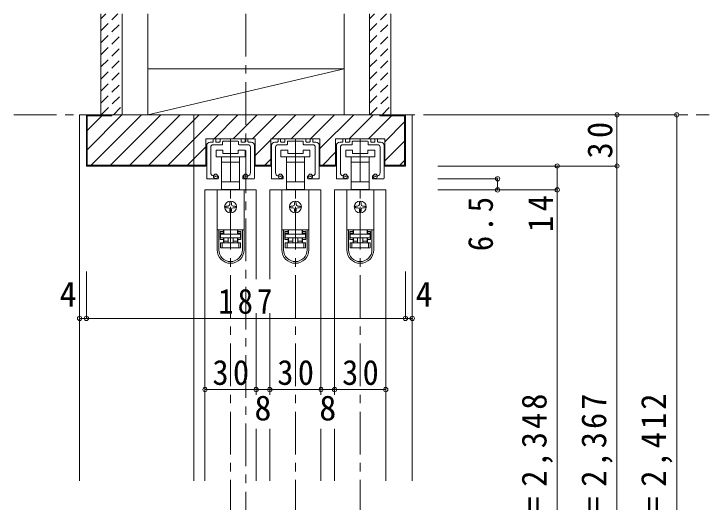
# Model space of a CAD drawing. Units: millimetres at full size, sheet at 1:5; details may follow other scales. Extents: x -957 to 993, y -689 to 708.
# Drawn here: x -507 to -99.5, y -220.5 to 65.6 of the extents above; entities that cross this region are included whole.
import ezdxf
from ezdxf.enums import TextEntityAlignment as Align

# ---------------------------------------------------------------- set-up
doc = ezdxf.new("R2010")
doc.units = ezdxf.units.MM
doc.header["$LTSCALE"] = 5
doc.header["$PDMODE"] = 32
doc.header["$PDSIZE"] = 2.5
doc.linetypes.add('CHAIN1', pattern=[8, 5, -1, 1, -1])
doc.linetypes.add('DASHED1', pattern=[1.8, 1.2, -0.6])
doc.layers.add('0-B_寸法', color=7, linetype='Continuous', lineweight=9)
doc.styles.add('ＭＳ ゴシック', font='')
doc.styles.get('ＭＳ ゴシック').set_extended_font_data('MS Gothic')

# ---------------------------------------------------------------- blocks, each defined once
blk = doc.blocks.new('01')
at = {"layer": '0-B_寸法'}
for p, q in [((-12, 5.72), (-10.45, 5.72)), ((-10.15, 6.02), (-10.15, 7.42)), ((-10.15, 4.22), (-4.95, 4.22)), ((-8.95, 7.72), (-9.85, 7.72)), ((-8.65, 6.02), (-8.65, 7.42)), ((-6.45, 5.72), (-8.35, 5.72)), ((-6.15, 7.42), (-6.15, 6.02)), ((-5.85, 7.72), (5.85, 7.72)), ((-4.65, 4.52), (-4.65, 5.92)), ((-4.35, 6.22), (-0.3, 6.22)), ((0, 6.52), (-0.3, 6.22)), ((0, 6.52), (0.3, 6.22)), ((4.35, 6.22), (0.3, 6.22)), ((4.65, 4.52), (4.65, 5.92)), ((10.15, 4.22), (4.95, 4.22)), ((6.15, 7.42), (6.15, 6.02)), ((6.45, 5.72), (8.35, 5.72)), ((8.65, 6.02), (8.65, 7.42)), ((8.95, 7.72), (9.85, 7.72)), ((10.15, 6.02), (10.15, 7.42)), ((12, 5.72), (10.45, 5.72)), ((-14, 3.72), (-14, -15.48)), ((-11.65, 2.72), (-11.65, -12.157)), ((11.65, 2.72), (11.65, -12.157)), ((14, 3.72), (14, -15.48)), ((-13.7, -15.78), (-7.45, -15.78)), ((-7.15, -15.48), (-7.15, -14.405)), ((7.15, -15.48), (7.15, -14.405)), ((13.7, -15.78), (7.45, -15.78))]:
    blk.add_line(p, q, dxfattribs=at)
for centre, radius, start, end in [((-12, 3.72), 2, 90, 180), ((-10.15, 2.72), 1.5, 90, 180), ((-10.45, 6.02), 0.3, 270, 0), ((-9.85, 7.42), 0.3, 90, 180), ((-8.95, 7.42), 0.3, 0, 90), ((-8.35, 6.02), 0.3, 180, 270), ((-6.45, 6.02), 0.3, 270, 0), ((-5.85, 7.42), 0.3, 90, 180), ((-4.95, 4.52), 0.3, 270, 0), ((-4.35, 5.92), 0.3, 90, 180), ((4.35, 5.92), 0.3, 0, 90), ((4.95, 4.52), 0.3, 180, 270), ((5.85, 7.42), 0.3, 0, 90), ((6.45, 6.02), 0.3, 180, 270), ((8.35, 6.02), 0.3, 270, 0), ((8.95, 7.42), 0.3, 90, 180), ((9.85, 7.42), 0.3, 0, 90), ((10.45, 6.02), 0.3, 180, 270), ((10.15, 2.72), 1.5, 0, 90), ((12, 3.72), 2, 0, 90), ((-9.65, -12.157), 2, 180, 253.54075), ((9.65, -12.157), 2, 286.45925, 0), ((-13.7, -15.48), 0.3, 180, 270), ((-8.8, -9.28), 5, 253.54075, 284.75682), ((-7.45, -14.405), 0.3, 0, 104.75682), ((-7.45, -15.48), 0.3, 270, 0), ((7.45, -14.405), 0.3, 75.24318, 180), ((7.45, -15.48), 0.3, 180, 270), ((8.8, -9.28), 5, 255.24318, 286.45925), ((13.7, -15.48), 0.3, 270, 0)]:
    blk.add_arc(centre, radius, start, end, dxfattribs=at)
for p in [(-8.8, -14.28), (8.8, -14.28)]:
    blk.add_point(p, dxfattribs=at)

msp = doc.modelspace()

# ---------------------------------------------------------------- linework, layer by layer
at = {"layer": '0-B_寸法'}
for p, q in [((-456.004, 65.558), (-456.004, 6.407)), ((-443.504, 65.558), (-443.504, 6.407)), ((-428.504, 65.558), (-428.504, 6.407)), ((-313.504, 6.407), (-313.504, 65.558)), ((-298.504, 65.558), (-298.504, 6.407)), ((-286.004, 65.558), (-286.004, 6.407)), ((-313.504, 33.407), (-428.504, 33.407)), ((-428.504, 6.407), (-313.504, 33.407)), ((-468.504, 6.407), (-464.504, 6.407)), ((-468.504, 6.407), (-468.504, -208.094)), ((-464.004, -14.019), (-443.647, 6.338)), ((-464.004, 5.907), (-464.004, -23.093)), ((-464.004, -2.706), (-455.392, 5.907)), ((-461.764, -23.093), (-432.264, 6.407)), ((-456.004, 6.407), (-443.504, 6.407)), ((-450.451, -23.093), (-420.951, 6.407)), ((-439.137, -23.093), (-409.637, 6.407)), ((-428.504, 6.407), (-313.504, 6.407)), ((-427.823, -23.093), (-398.323, 6.407)), ((-416.51, -23.093), (-387.01, 6.407)), ((-401.504, 6.407), (-401.504, -208.094)), ((-389.696, -7.593), (-375.696, 6.407)), ((-378.382, -7.593), (-364.382, 6.407)), ((-367.069, -7.593), (-353.069, 6.407)), ((-355.755, -7.593), (-341.755, 6.407)), ((-344.441, -7.593), (-330.441, 6.407)), ((-333.127, -7.593), (-319.127, 6.407)), ((-327.604, -13.384), (-307.814, 6.407)), ((-310.5, -7.593), (-296.5, 6.407)), ((-299.186, -7.593), (-285.686, 5.907)), ((-298.504, 6.407), (-286.004, 6.407)), ((-292.504, 5.907), (-292.504, 6.407)), ((-278.004, 5.907), (-292.504, 5.907)), ((-278.004, -23.093), (-278.004, 5.907)), ((-277.504, -23.593), (-277.504, 6.407)), ((-118.504, 6.407), (-258.504, 6.407)), ((-153.504, -428.593), (-153.504, 6.407)), ((-118.504, 6.407), (-118.504, -443.593)), ((-289.604, -9.325), (-278.004, 2.275)), ((-394.404, -23.593), (-394.404, -7.593)), ((-394.404, -7.593), (-365.604, -7.593)), ((-365.604, -23.593), (-365.604, -7.593)), ((-356.404, -7.593), (-327.604, -7.593)), ((-356.404, -23.593), (-356.404, -7.593)), ((-327.604, -23.593), (-327.604, -7.593)), ((-318.404, -7.593), (-289.604, -7.593)), ((-289.604, -23.593), (-289.604, -7.593)), ((-365.604, -17.443), (-356.404, -8.243)), ((-289.604, -20.639), (-278.004, -9.039)), ((-405.196, -23.093), (-394.404, -12.302)), ((-388.504, -14.293), (-388.504, -18.293)), ((-384.504, -14.293), (-388.504, -14.293)), ((-384.504, -16.293), (-384.504, -14.293)), ((-375.504, -16.293), (-384.504, -16.293)), ((-375.504, -14.293), (-375.504, -16.293)), ((-371.504, -14.293), (-375.504, -14.293)), ((-371.504, -18.293), (-371.504, -14.293)), ((-350.504, -14.293), (-350.504, -18.293)), ((-346.504, -14.293), (-350.504, -14.293)), ((-346.504, -16.293), (-346.504, -14.293)), ((-337.504, -16.293), (-346.504, -16.293)), ((-337.504, -14.293), (-337.504, -16.293)), ((-333.504, -14.293), (-337.504, -14.293)), ((-333.504, -18.293), (-333.504, -14.293)), ((-326, -23.093), (-318.404, -15.498)), ((-312.504, -14.293), (-312.504, -18.293)), ((-308.504, -14.293), (-312.504, -14.293)), ((-308.504, -16.293), (-308.504, -14.293)), ((-299.504, -16.293), (-308.504, -16.293)), ((-299.504, -14.293), (-299.504, -16.293)), ((-295.504, -14.293), (-299.504, -14.293)), ((-295.504, -18.293), (-295.504, -14.293)), ((-388.504, -18.293), (-380.004, -18.293)), ((-385.254, -18.293), (-385.254, -21.293)), ((-380.004, -18.293), (-371.504, -18.293)), ((-374.754, -21.293), (-374.754, -18.293)), ((-359.941, -23.093), (-356.404, -19.556)), ((-350.504, -18.293), (-342.004, -18.293)), ((-347.254, -18.293), (-347.254, -21.293)), ((-342.004, -18.293), (-333.504, -18.293)), ((-336.754, -21.293), (-336.754, -18.293)), ((-312.504, -18.293), (-304.004, -18.293)), ((-309.254, -18.293), (-309.254, -21.293)), ((-304.004, -18.293), (-295.504, -18.293)), ((-298.754, -21.293), (-298.754, -18.293)), ((-280.745, -23.093), (-278.004, -20.352)), ((-464.504, -23.593), (-394.404, -23.593)), ((-464.004, -23.093), (-394.404, -23.093)), ((-385.254, -21.293), (-385.254, -32.893)), ((-385.254, -21.293), (-380.004, -21.293)), ((-380.004, -21.293), (-374.754, -21.293)), ((-374.754, -32.893), (-374.754, -21.293)), ((-365.604, -23.093), (-356.404, -23.093)), ((-365.604, -23.593), (-356.404, -23.593)), ((-347.254, -21.293), (-347.254, -32.893)), ((-347.254, -21.293), (-342.004, -21.293)), ((-342.004, -21.293), (-336.754, -21.293)), ((-336.754, -32.893), (-336.754, -21.293)), ((-327.604, -23.093), (-318.404, -23.093)), ((-309.254, -21.293), (-309.254, -32.893)), ((-309.254, -21.293), (-304.004, -21.293)), ((-304.004, -21.293), (-298.754, -21.293)), ((-298.754, -32.893), (-298.754, -21.293)), ((-289.604, -23.093), (-278.004, -23.093)), ((-289.604, -23.593), (-277.504, -23.593)), ((-153.504, -23.593), (-258.504, -23.593)), ((-223.504, -31.093), (-258.504, -31.093)), ((-223.504, -31.093), (-223.504, -37.593)), ((-385.254, -32.893), (-385.254, -37.293)), ((-380.004, -32.893), (-385.254, -32.893)), ((-374.754, -32.893), (-380.004, -32.893)), ((-374.754, -37.293), (-374.754, -32.893)), ((-347.254, -32.893), (-347.254, -37.293)), ((-342.004, -32.893), (-347.254, -32.893)), ((-336.754, -32.893), (-342.004, -32.893)), ((-336.754, -37.293), (-336.754, -32.893)), ((-309.254, -32.893), (-309.254, -37.293)), ((-304.004, -32.893), (-309.254, -32.893)), ((-298.754, -32.893), (-304.004, -32.893)), ((-298.754, -37.293), (-298.754, -32.893)), ((-395.004, -37.593), (-395.004, -208.094)), ((-395.004, -37.593), (-365.004, -37.593)), ((-387.904, -37.593), (-387.904, -60.893)), ((-372.104, -37.593), (-387.904, -37.593)), ((-385.254, -37.293), (-384.004, -37.293)), ((-376.004, -37.593), (-376.004, -37.293)), ((-376.004, -37.293), (-374.754, -37.293)), ((-372.104, -37.593), (-372.104, -60.893)), ((-365.004, -37.593), (-365.004, -89.898)), ((-357.004, -37.593), (-357.004, -89.898)), ((-357.004, -37.593), (-327.004, -37.593)), ((-349.904, -37.593), (-349.904, -60.893)), ((-334.104, -37.593), (-349.904, -37.593)), ((-347.254, -37.293), (-346.004, -37.293)), ((-338.004, -37.593), (-338.004, -37.293)), ((-338.004, -37.293), (-336.754, -37.293)), ((-334.104, -37.593), (-334.104, -60.893)), ((-327.004, -37.593), (-327.004, -157.594)), ((-319.004, -37.593), (-319.004, -157.594)), ((-319.004, -37.593), (-289.004, -37.593)), ((-311.904, -37.593), (-311.904, -60.893)), ((-296.104, -37.593), (-311.904, -37.593)), ((-309.254, -37.293), (-308.004, -37.293)), ((-300.004, -37.593), (-300.004, -37.293)), ((-300.004, -37.293), (-298.754, -37.293)), ((-296.104, -37.593), (-296.104, -60.893)), ((-289.004, -37.593), (-289.004, -208.094)), ((-188.504, -37.593), (-258.504, -37.593)), ((-381.504, -47.093), (-382.504, -47.093)), ((-382.504, -48.093), (-381.504, -48.093)), ((-380.504, -45.093), (-380.504, -46.093)), ((-379.504, -46.093), (-379.504, -45.093)), ((-377.504, -47.093), (-378.504, -47.093)), ((-378.504, -48.093), (-377.504, -48.093)), ((-343.504, -47.093), (-344.504, -47.093)), ((-344.504, -48.093), (-343.504, -48.093)), ((-342.504, -45.093), (-342.504, -46.093)), ((-341.504, -46.093), (-341.504, -45.093)), ((-339.504, -47.093), (-340.504, -47.093)), ((-340.504, -48.093), (-339.504, -48.093)), ((-305.504, -47.093), (-306.504, -47.093)), ((-306.504, -48.093), (-305.504, -48.093)), ((-304.504, -45.093), (-304.504, -46.093)), ((-303.504, -46.093), (-303.504, -45.093)), ((-301.504, -47.093), (-302.504, -47.093)), ((-302.504, -48.093), (-301.504, -48.093)), ((-380.504, -49.093), (-380.504, -50.093)), ((-379.504, -50.093), (-379.504, -49.093)), ((-342.504, -49.093), (-342.504, -50.093)), ((-341.504, -50.093), (-341.504, -49.093)), ((-304.504, -49.093), (-304.504, -50.093)), ((-303.504, -50.093), (-303.504, -49.093)), ((-387.904, -60.893), (-387.904, -60.993)), ((-372.104, -60.893), (-387.904, -60.893)), ((-387.904, -60.993), (-387.904, -72.693)), ((-386.904, -60.993), (-387.904, -60.993)), ((-386.904, -72.693), (-386.904, -60.993)), ((-384.204, -60.993), (-386.904, -60.993)), ((-384.904, -60.993), (-384.904, -60.893)), ((-384.204, -60.993), (-384.204, -61.993)), ((-384.004, -63.093), (-384.004, -60.893)), ((-376.004, -60.893), (-376.004, -63.093)), ((-375.804, -61.993), (-375.804, -60.993)), ((-373.104, -60.993), (-375.804, -60.993)), ((-375.104, -60.893), (-375.104, -60.993)), ((-372.104, -60.893), (-372.104, -60.993)), ((-372.104, -72.693), (-372.104, -60.993)), ((-349.904, -60.893), (-349.904, -60.993)), ((-334.104, -60.893), (-349.904, -60.893)), ((-349.904, -60.993), (-349.904, -72.693)), ((-348.904, -60.993), (-349.904, -60.993)), ((-348.904, -72.693), (-348.904, -60.993)), ((-346.204, -60.993), (-348.904, -60.993)), ((-346.904, -60.993), (-346.904, -60.893)), ((-346.204, -60.993), (-346.204, -61.993)), ((-346.004, -63.093), (-346.004, -60.893)), ((-338.004, -60.893), (-338.004, -63.093)), ((-337.804, -61.993), (-337.804, -60.993)), ((-335.104, -60.993), (-337.804, -60.993)), ((-337.104, -60.893), (-337.104, -60.993)), ((-334.104, -60.893), (-334.104, -60.993)), ((-334.104, -72.693), (-334.104, -60.993)), ((-311.904, -60.893), (-311.904, -60.993)), ((-296.104, -60.893), (-311.904, -60.893)), ((-311.904, -60.993), (-311.904, -72.693)), ((-310.904, -60.993), (-311.904, -60.993)), ((-310.904, -72.693), (-310.904, -60.993)), ((-308.204, -60.993), (-310.904, -60.993)), ((-308.904, -60.993), (-308.904, -60.893)), ((-308.204, -60.993), (-308.204, -61.993)), ((-308.004, -63.093), (-308.004, -60.893)), ((-300.004, -60.893), (-300.004, -63.093)), ((-299.804, -61.993), (-299.804, -60.993)), ((-297.104, -60.993), (-299.804, -60.993)), ((-299.104, -60.893), (-299.104, -60.993)), ((-296.104, -60.893), (-296.104, -60.993)), ((-296.104, -72.693), (-296.104, -60.993)), ((-386.104, -61.993), (-384.204, -61.993)), ((-386.104, -61.993), (-386.104, -66.693)), ((-384.204, -62.993), (-386.104, -62.993)), ((-384.004, -63.093), (-385.904, -63.093)), ((-385.904, -63.093), (-385.904, -63.593)), ((-384.204, -61.993), (-384.204, -62.993)), ((-374.104, -63.093), (-376.004, -63.093)), ((-375.804, -61.993), (-373.904, -61.993)), ((-374.104, -63.593), (-374.104, -63.093)), ((-373.904, -66.693), (-373.904, -61.993)), ((-348.104, -61.993), (-346.204, -61.993)), ((-348.104, -61.993), (-348.104, -66.693)), ((-346.204, -62.993), (-348.104, -62.993)), ((-346.004, -63.093), (-347.904, -63.093)), ((-347.904, -63.093), (-347.904, -63.593)), ((-346.204, -61.993), (-346.204, -62.993)), ((-336.104, -63.093), (-338.004, -63.093)), ((-337.804, -61.993), (-335.904, -61.993)), ((-336.104, -63.593), (-336.104, -63.093)), ((-335.904, -66.693), (-335.904, -61.993)), ((-310.104, -61.993), (-308.204, -61.993)), ((-310.104, -61.993), (-310.104, -66.693)), ((-308.204, -62.993), (-310.104, -62.993)), ((-308.004, -63.093), (-309.904, -63.093)), ((-309.904, -63.093), (-309.904, -63.593)), ((-308.204, -61.993), (-308.204, -62.993)), ((-298.104, -63.093), (-300.004, -63.093)), ((-299.804, -61.993), (-297.904, -61.993)), ((-298.104, -63.593), (-298.104, -63.093)), ((-297.904, -66.693), (-297.904, -61.993)), ((-384.204, -66.693), (-386.104, -66.693)), ((-385.904, -71.593), (-385.904, -68.593)), ((-385.904, -68.593), (-384.904, -68.593)), ((-384.904, -68.593), (-384.904, -71.593)), ((-384.904, -68.593), (-375.104, -68.593)), ((-384.204, -66.693), (-384.204, -68.593)), ((-384.004, -67.593), (-384.004, -65.593)), ((-384.004, -67.593), (-381.504, -67.593)), ((-384.004, -68.593), (-384.004, -67.593)), ((-381.504, -65.593), (-381.504, -68.593)), ((-378.504, -65.593), (-378.504, -68.593)), ((-376.004, -65.593), (-376.004, -67.593)), ((-375.804, -65.693), (-373.904, -65.693)), ((-375.804, -66.693), (-375.804, -65.693)), ((-375.804, -68.593), (-375.804, -66.693)), ((-373.904, -66.693), (-375.804, -66.693)), ((-375.104, -71.593), (-375.104, -68.593)), ((-375.104, -68.593), (-374.104, -68.593)), ((-374.104, -68.593), (-374.104, -71.593)), ((-346.204, -66.693), (-348.104, -66.693)), ((-347.904, -71.593), (-347.904, -68.593)), ((-347.904, -68.593), (-346.904, -68.593)), ((-346.904, -68.593), (-346.904, -71.593)), ((-346.904, -68.593), (-337.104, -68.593)), ((-346.204, -66.693), (-346.204, -68.593)), ((-346.004, -67.593), (-346.004, -65.593)), ((-346.004, -67.593), (-343.504, -67.593)), ((-346.004, -68.593), (-346.004, -67.593)), ((-343.504, -65.593), (-343.504, -68.593)), ((-340.504, -65.593), (-340.504, -68.593)), ((-338.004, -65.593), (-338.004, -67.593)), ((-337.804, -65.693), (-335.904, -65.693)), ((-337.804, -66.693), (-337.804, -65.693)), ((-337.804, -68.593), (-337.804, -66.693)), ((-335.904, -66.693), (-337.804, -66.693)), ((-337.104, -71.593), (-337.104, -68.593)), ((-337.104, -68.593), (-336.104, -68.593)), ((-336.104, -68.593), (-336.104, -71.593)), ((-308.204, -66.693), (-310.104, -66.693)), ((-309.904, -71.593), (-309.904, -68.593)), ((-309.904, -68.593), (-308.904, -68.593)), ((-308.904, -68.593), (-308.904, -71.593)), ((-308.904, -68.593), (-299.104, -68.593)), ((-308.204, -66.693), (-308.204, -68.593)), ((-308.004, -67.593), (-308.004, -65.593)), ((-308.004, -67.593), (-305.504, -67.593)), ((-308.004, -68.593), (-308.004, -67.593)), ((-305.504, -65.593), (-305.504, -68.593)), ((-302.504, -65.593), (-302.504, -68.593)), ((-300.004, -65.593), (-300.004, -67.593)), ((-299.804, -65.693), (-297.904, -65.693)), ((-299.804, -66.693), (-299.804, -65.693)), ((-299.804, -68.593), (-299.804, -66.693)), ((-297.904, -66.693), (-299.804, -66.693)), ((-299.104, -71.593), (-299.104, -68.593)), ((-299.104, -68.593), (-298.104, -68.593)), ((-298.104, -68.593), (-298.104, -71.593)), ((-384.904, -71.593), (-385.904, -71.593)), ((-375.104, -71.593), (-384.904, -71.593)), ((-374.104, -71.593), (-375.104, -71.593)), ((-346.904, -71.593), (-347.904, -71.593)), ((-337.104, -71.593), (-346.904, -71.593)), ((-336.104, -71.593), (-337.104, -71.593)), ((-308.904, -71.593), (-309.904, -71.593)), ((-299.104, -71.593), (-308.904, -71.593)), ((-298.104, -71.593), (-299.104, -71.593)), ((-464.504, -112.898), (-464.504, -85.339)), ((-277.504, -112.898), (-277.504, -85.339)), ((-365.004, -109.898), (-365.004, -157.594)), ((-357.004, -109.898), (-357.004, -157.594)), ((-464.504, -112.898), (-277.504, -112.898)), ((-395.004, -154.594), (-365.004, -154.594)), ((-365.004, -154.594), (-357.004, -154.594)), ((-357.004, -154.594), (-327.004, -154.594)), ((-327.004, -154.594), (-319.004, -154.594)), ((-319.004, -154.594), (-289.004, -154.594)), ((-365.004, -177.594), (-365.004, -208.094)), ((-357.004, -177.594), (-357.004, -208.094)), ((-327.004, -177.594), (-327.004, -208.094)), ((-319.004, -177.594), (-319.004, -208.094))]:
    msp.add_line(p, q, dxfattribs=at)
at = {"layer": '0-B_寸法', "linetype": 'DASHED1'}
for p, q in [((-456.004, 62.757), (-453.204, 65.558)), ((-456.004, 55.686), (-446.132, 65.558)), ((-298.504, 62.757), (-295.704, 65.558)), ((-298.504, 55.686), (-288.632, 65.558)), ((-456.004, 48.615), (-443.504, 61.115)), ((-298.504, 48.615), (-286.004, 61.115)), ((-456.004, 41.544), (-443.504, 54.044)), ((-298.504, 41.544), (-286.004, 54.044)), ((-456.004, 34.473), (-443.504, 46.973)), ((-298.504, 34.473), (-286.004, 46.973)), ((-456.004, 27.402), (-443.504, 39.902)), ((-298.504, 27.402), (-286.004, 39.902)), ((-456.004, 20.331), (-443.504, 32.831)), ((-298.504, 20.331), (-286.004, 32.831)), ((-456.004, 13.26), (-443.504, 25.76)), ((-298.504, 13.26), (-286.004, 25.76)), ((-455.786, 6.407), (-443.504, 18.689)), ((-298.286, 6.407), (-286.004, 18.689)), ((-448.715, 6.407), (-443.504, 11.618)), ((-291.215, 6.407), (-286.004, 11.618))]:
    msp.add_line(p, q, dxfattribs=at)
at = {"layer": '0-B_寸法', "linetype": 'CHAIN1'}
for p, q in [((-371.004, 65.558), (-371.004, -453.593)), ((-507.004, 6.407), (-99.504, 6.407)), ((-380.004, -7.593), (-380.004, -443.593)), ((-342.004, -7.593), (-342.004, -443.593)), ((-304.004, -7.593), (-304.004, -443.593))]:
    msp.add_line(p, q, dxfattribs=at)
at = {"layer": '0-B_寸法', "color": 4}
for p, q in [((-468.504, -112.898), (-468.504, -85.339)), ((-464.504, -112.898), (-464.504, -85.339)), ((-277.504, -112.898), (-277.504, -85.339)), ((-273.504, -112.898), (-273.504, -85.339)), ((-468.504, -112.898), (-464.504, -112.898)), ((-277.504, -112.898), (-273.504, -112.898))]:
    msp.add_line(p, q, dxfattribs=at)
at = {"layer": '0-B_寸法'}
for points in [[(-277.504, 6.407), (-464.504, 6.407), (-464.504, -23.593)], [(-449.504, 6.407), (-449.504, 5.907), (-464.004, 5.907)], [(-277.504, 6.407), (-273.504, 6.407), (-273.504, -208.094)], [(-327.604, -23.593), (-318.404, -23.593), (-318.404, -7.593)], [(-188.504, -23.593), (-188.504, -423.594), (-258.504, -423.594)], [(-376.004, -37.293), (-384.004, -37.293), (-384.004, -37.593)], [(-338.004, -37.293), (-346.004, -37.293), (-346.004, -37.593)], [(-300.004, -37.293), (-308.004, -37.293), (-308.004, -37.593)], [(-372.104, -60.993), (-373.104, -60.993), (-373.104, -72.693)], [(-334.104, -60.993), (-335.104, -60.993), (-335.104, -72.693)], [(-296.104, -60.993), (-297.104, -60.993), (-297.104, -72.693)], [(-373.904, -62.993), (-375.804, -62.993), (-375.804, -61.993)], [(-335.904, -62.993), (-337.804, -62.993), (-337.804, -61.993)], [(-297.904, -62.993), (-299.804, -62.993), (-299.804, -61.993)], [(-386.104, -65.693), (-384.204, -65.693), (-384.204, -66.693)], [(-378.504, -67.593), (-376.004, -67.593), (-376.004, -68.593)], [(-348.104, -65.693), (-346.204, -65.693), (-346.204, -66.693)], [(-340.504, -67.593), (-338.004, -67.593), (-338.004, -68.593)], [(-310.104, -65.693), (-308.204, -65.693), (-308.204, -66.693)], [(-302.504, -67.593), (-300.004, -67.593), (-300.004, -68.593)]]:
    msp.add_lwpolyline(points, dxfattribs=at)
for points in [[(-374.104, -65.593), (-385.904, -65.593), (-385.904, -63.593), (-374.104, -63.593)], [(-336.104, -65.593), (-347.904, -65.593), (-347.904, -63.593), (-336.104, -63.593)], [(-298.104, -65.593), (-309.904, -65.593), (-309.904, -63.593), (-298.104, -63.593)]]:
    msp.add_lwpolyline(points, close=True, dxfattribs=at)
for centre in [(-380.004, -47.593), (-342.004, -47.593), (-304.004, -47.593)]:
    msp.add_circle(centre, 3.5, dxfattribs=at)
for centre, radius, start, end in [((-380.004, -45.093), 0.5, 90, 180), ((-380.004, -45.093), 0.5, 0, 90), ((-342.004, -45.093), 0.5, 90, 180), ((-342.004, -45.093), 0.5, 0, 90), ((-304.004, -45.093), 0.5, 90, 180), ((-304.004, -45.093), 0.5, 0, 90), ((-382.504, -47.593), 0.5, 90, 180), ((-382.504, -47.593), 0.5, 180, 270), ((-381.504, -46.093), 1, 270, 0), ((-381.504, -49.093), 1, 0, 90), ((-378.504, -46.093), 1, 180, 270), ((-378.504, -49.093), 1, 90, 180), ((-377.504, -47.593), 0.5, 0, 90), ((-377.504, -47.593), 0.5, 270, 0), ((-344.504, -47.593), 0.5, 90, 180), ((-344.504, -47.593), 0.5, 180, 270), ((-343.504, -46.093), 1, 270, 0), ((-343.504, -49.093), 1, 0, 90), ((-340.504, -46.093), 1, 180, 270), ((-340.504, -49.093), 1, 90, 180), ((-339.504, -47.593), 0.5, 0, 90), ((-339.504, -47.593), 0.5, 270, 0), ((-306.504, -47.593), 0.5, 90, 180), ((-306.504, -47.593), 0.5, 180, 270), ((-305.504, -46.093), 1, 270, 0), ((-305.504, -49.093), 1, 0, 90), ((-302.504, -46.093), 1, 180, 270), ((-302.504, -49.093), 1, 90, 180), ((-301.504, -47.593), 0.5, 0, 90), ((-301.504, -47.593), 0.5, 270, 0), ((-380.004, -50.093), 0.5, 180, 270), ((-380.004, -50.093), 0.5, 270, 0), ((-342.004, -50.093), 0.5, 180, 270), ((-342.004, -50.093), 0.5, 270, 0), ((-304.004, -50.093), 0.5, 180, 270), ((-304.004, -50.093), 0.5, 270, 0), ((-380.004, -72.693), 7.9, 180, 0), ((-380.004, -72.693), 6.9, 180, 0), ((-342.004, -72.693), 7.9, 180, 0), ((-342.004, -72.693), 6.9, 180, 0), ((-304.004, -72.693), 7.9, 180, 0), ((-304.004, -72.693), 6.9, 180, 0)]:
    msp.add_arc(centre, radius, start, end, dxfattribs=at)
for p in [(-153.504, 6.407), (-118.504, 6.407), (-188.504, -23.593), (-153.504, -23.593), (-223.504, -31.093), (-223.504, -37.593), (-188.504, -37.593), (-468.504, -112.898), (-464.504, -112.898), (-277.504, -112.898), (-273.504, -112.898), (-395.004, -154.594), (-365.004, -154.594), (-357.004, -154.594), (-327.004, -154.594), (-319.004, -154.594), (-289.004, -154.594)]:
    msp.add_point(p, dxfattribs=at)

# ---------------------------------------------------------------- block references
for p in [(-380.004, -15.313), (-342.004, -15.313), (-304.004, -15.313)]:
    msp.add_blockref('01', p, dxfattribs=at)

# ---------------------------------------------------------------- texts
at = {"layer": '0-B_寸法', "style": 'ＭＳ ゴシック'}
for s, p in [('4', (-480.273, -110.398)), ('4', (-271.533, -110.398)), ('8', (-366.004, -177.094)), ('8', (-328.004, -177.094))]:
    msp.add_text(s, height=14.66, dxfattribs=at).set_placement(p, align=Align.BOTTOM_LEFT)
at = {"layer": '0-B_寸法', "char_height": 14.66, "attachment_point": 7, "rotation": 90, "style": 'ＭＳ ゴシック'}
for s, insert in [('\\T1.27;\\W0.95;30', (-156.004, -19.218)), ('\\T1.27;\\W0.9;6.5', (-226.004, -73.491)), ('\\T1.27;\\W0.95;14', (-191.004, -62.241)), ('\\T1.19;\\W0.95;ＤＨ＝2,348', (-191.004, -279.344)), ('\\T1.19;\\W0.95;枠内＝2,367', (-156.004, -279.344)), ('\\T1.19;\\W0.95;枠外＝2,412', (-121.004, -279.344))]:
    msp.add_mtext(s, dxfattribs=dict(at, insert=insert))
at = {"layer": '0-B_寸法', "char_height": 14.66, "attachment_point": 7, "style": 'ＭＳ ゴシック'}
for s, insert in [('\\T1.27;\\W0.9;187', (-387.254, -110.398)), ('\\T1.27;\\W0.95;30', (-390.629, -152.094)), ('\\T1.27;\\W0.95;30', (-352.629, -152.094)), ('\\T1.27;\\W0.95;30', (-314.629, -152.094))]:
    msp.add_mtext(s, dxfattribs=dict(at, insert=insert))

doc.saveas('drawing.dxf')
